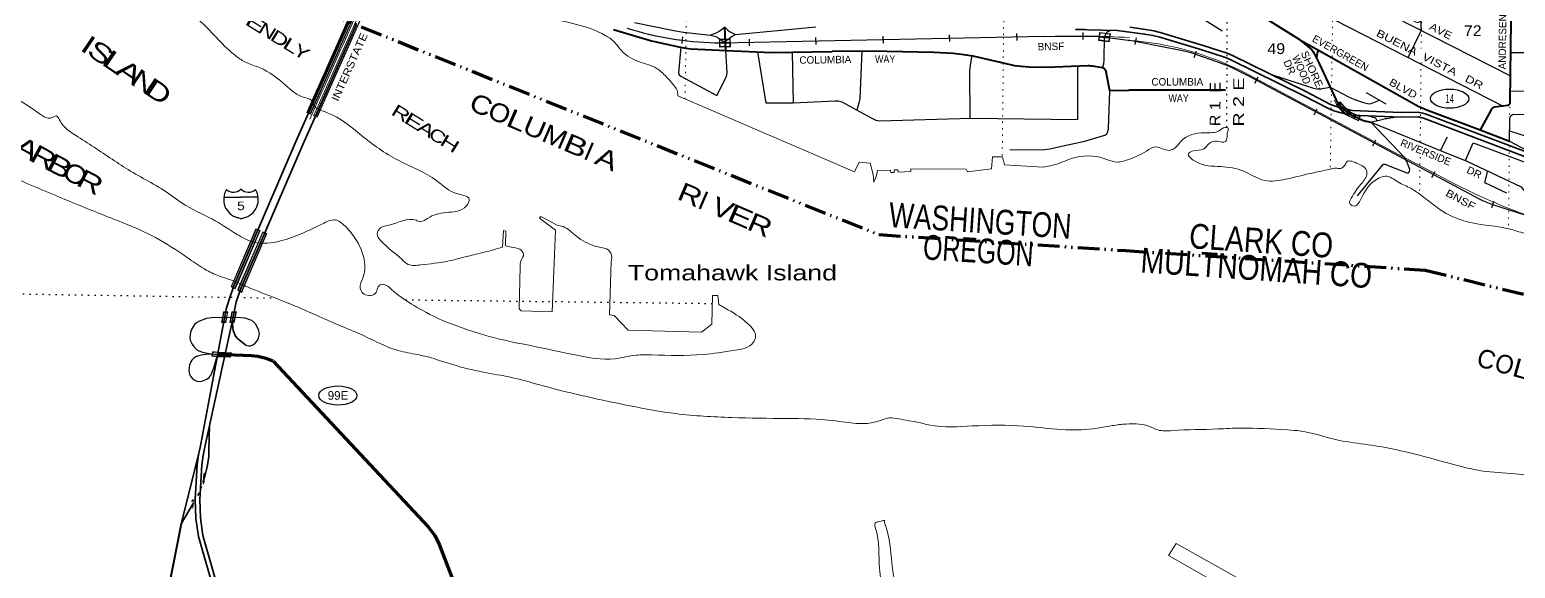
# Model space of a CAD drawing. Header units: feet. Extents: x -481249 to -254670, y -730376 to -544252.
# Drawn here: x -434086 to -410088, y -693449 to -684744 of the extents above; entities that cross this region are included whole.
import ezdxf
from ezdxf.enums import TextEntityAlignment as Align

# ---------------------------------------------------------------- set-up
doc = ezdxf.new("R2010")
doc.units = ezdxf.units.FT
doc.header["$LTSCALE"] = 70
doc.linetypes.add('DASH_DOUBLE_DOT', pattern=[9.2, 5, -1.2, 0.3, -1.2, 0.3, -1.2])
doc.linetypes.add('DOTTED', pattern=[1.5, 0.3, -1.2])
for name, color, linetype, lineweight in [('10', 7, 'DASH_DOUBLE_DOT', 70), ('15', 7, 'Continuous', 25), ('17', 7, 'Continuous', 25), ('18', 7, 'Continuous', 35), ('19', 7, 'Continuous', 25), ('23', 7, 'Continuous', 70), ('24', 7, 'Continuous', 25), ('26', 7, 'Continuous', 40), ('27', 7, 'Continuous', 13), ('29', 7, 'Continuous', 25), ('34', 7, 'Continuous', 25), ('36', 7, 'Continuous', 13), ('39', 7, 'Continuous', 13), ('41', 7, 'Continuous', 13), ('42', 7, 'Continuous', 13), ('55', 7, 'Continuous', 13), ('59', 7, 'Continuous', 13), ('6', 7, 'DOTTED', 25), ('60', 7, 'Continuous', 13), ('61', 7, 'Continuous', 13), ('7', 7, 'DOTTED', 13)]:
    doc.layers.add(name, color=color, linetype=linetype, lineweight=lineweight)
doc.layers.add('12', color=7, linetype='Continuous')
doc.layers.add('30', color=7, linetype='Continuous')

msp = doc.modelspace()

# ---------------------------------------------------------------- linework, layer by layer
at = {"layer": '10'}
for points in [[(-432912.06, -682131.71), (-432469.8, -682511.77), (-429328.42, -684455.82), (-420368.76, -688056.63), (-416379.03, -688314.25)], [(-416379.03, -688314.25), (-411544.86, -688629.75), (-407118.79, -689715.71), (-396529.38, -693086.03)]]:
    msp.add_lwpolyline(points, dxfattribs=at)
at = {"layer": '15'}
for p, q in [((-430948.78, -687452.55), (-430672.37, -687452.55)), ((-430676.07, -687321.08), (-430673.17, -687318.17)), ((-430670, -687320.55), (-430673.43, -687318.17)), ((-430672.37, -687798.13), (-430736.26, -687780.17)), ((-430672.9, -687798.39), (-430609.27, -687779.65))]:
    msp.add_line(p, q, dxfattribs=at)
msp.add_lwpolyline([(-430397.01, -687452.55), (-430672.9, -687452.55), (-430672.37, -687452.55)], dxfattribs=at)
for centre, radius, start, end in [((-430646.15, -687487.65), 306.13, 148.44436, 254.43378), ((-430794.75, -687205.05), 165.66, 227.34248, 315.8117), ((-430551.06, -687205.05), 165.66, 224.18831, 312.69403), ((-430699.66, -687487.65), 306.13, 283.08087, 31.62484)]:
    msp.add_arc(centre, radius, start, end, dxfattribs=at)
at = {"layer": '17'}
for centre in [(-411148.94, -685858.37), (-429108.19, -690656.89)]:
    msp.add_ellipse(centre, major_axis=(309.24, -1), ratio=0.500121, dxfattribs=at)
at = {"layer": '18'}
for p, q in [((-430862.86, -689102.35), (-430910.09, -689258.93)), ((-431639.66, -692730.75), (-431357.46, -691615.8))]:
    msp.add_line(p, q, dxfattribs=at)
for points in [[(-430862.86, -689102.35), (-430787.35, -688885.23), (-429780.95, -686538.44), (-428924.51, -684618.15)], [(-430749.38, -689141.82), (-430675.26, -688928.69), (-429670.88, -686586.59), (-428812.96, -684662.98)], [(-430805.73, -689418.05), (-430796.89, -689371.6), (-430789.6, -689335.23), (-430749.38, -689141.82)], [(-430083.84, -701010.29), (-430048.66, -699571.16), (-430037.78, -697648.78), (-430049.84, -697526.22), (-430074.68, -697426.15), (-431361.04, -692933.25), (-431403.95, -692641.74), (-431410.21, -692337.21), (-431378.35, -691768.92), (-431357.46, -691615.8), (-431333.76, -691495.93), (-430910.09, -689258.93)], [(-430008.86, -701012.13), (-429973.66, -699572.28), (-429962.76, -697645.3), (-429975.74, -697513.44), (-430002.2, -697406.79), (-431287.56, -692917.39), (-431329.07, -692635.48), (-431335.17, -692338.55), (-431303.63, -691776.1), (-431283.46, -691628.16), (-431260.44, -691511.79), (-430805.73, -689418.05)], [(-430596.36, -689843.14), (-430727.71, -689735.56), (-430759.76, -689696.86), (-430785.19, -689644.88), (-430797.34, -689607.28), (-430803.97, -689564.15), (-430807.57, -689489.77), (-430805.73, -689418.05)]]:
    msp.add_lwpolyline(points, dxfattribs=at)
at = {"layer": '19', "lineweight": 35}
msp.add_line((-431446.42, -692400.24), (-431639.66, -692730.75), dxfattribs=at)
at = {"layer": '19'}
for points in [[(-430596.36, -689843.14), (-430551.44, -689851.79), (-430517.89, -689851.23), (-430480.18, -689836.29), (-430443.23, -689810.15), (-430405.82, -689768.08), (-430387.24, -689731.7), (-430376.04, -689653.26), (-430387.24, -689589.76), (-430439.5, -689500.12), (-430477.08, -689461.15), (-430514.15, -689436.61), (-430603.74, -689406.73), (-430731.69, -689395.42), (-431019.53, -689399.37), (-431107.25, -689396.59), (-431227.87, -689413.2), (-431340.21, -689452.47), (-431382.09, -689476.78), (-431422.98, -689511.07), (-431466.1, -689580.74), (-431489.3, -689639.35), (-431497.05, -689720.08), (-431493.72, -689763.21), (-431463.89, -689826.24), (-431436.24, -689864.95), (-431393.14, -689912.5), (-431352.24, -689935.73), (-431295.87, -689954.53), (-431188.64, -689975.54), (-431048.87, -689991.68)], [(-431048.87, -689991.68), (-431158.71, -689988.2), (-431236.17, -689991.3), (-431285.74, -690000.6), (-431360.1, -690016.1), (-431391.08, -690025.41), (-431434.46, -690050.21), (-431468.54, -690084.31), (-431484.03, -690112.21), (-431505.72, -690161.82), (-431511.92, -690202.12), (-431515.02, -690248.63), (-431502.62, -690310.64), (-431490.23, -690344.74), (-431462.34, -690375.74), (-431431.36, -690403.65), (-431384.89, -690425.35), (-431344.61, -690431.55), (-431304.33, -690422.25), (-431226.87, -690391.24), (-431186.59, -690366.44), (-431152.51, -690323.04), (-431112.23, -690208.32), (-431047.11, -689982.43)]]:
    msp.add_lwpolyline(points, dxfattribs=at)
at = {"layer": '19', "lineweight": 35}
msp.add_lwpolyline([(-431182.82, -691143.86), (-431190.97, -691549.99), (-431190.03, -691644.09), (-431201.08, -691710.45), (-431216.56, -691807.77), (-431244.81, -691914.87), (-431280.27, -692029.26)], dxfattribs=at)
at = {"layer": '19', "linetype": 'DOTTED', "lineweight": 35}
msp.add_lwpolyline([(-431280.27, -692029.29), (-431312.73, -692134.02), (-431360.73, -692253.68), (-431446.42, -692400.24)], dxfattribs=at)
at = {"layer": '19', "lineweight": 13}
for points in [[(-431259.77, -692043.13), (-431283.11, -692087.39), (-431280.27, -692029.26), (-431280.02, -691953.95), (-431267.14, -691914.04)], [(-431458.81, -692484.48), (-431444.06, -692450.06), (-431446.42, -692400.24), (-431447.73, -692336.54), (-431474.78, -692370.15)]]:
    msp.add_lwpolyline(points, dxfattribs=at)
at = {"layer": '23', "lineweight": 35}
msp.add_line((-416516.38, -684758.39), (-416315.92, -684785.66), dxfattribs=at)
for points in [[(-416516.38, -684758.39), (-417000.21, -684744.77), (-417038.78, -684742.56), (-417050.21, -684742.45), (-417194.28, -684740.99)], [(-412733.72, -686123.41), (-412807.78, -686109.37), (-412903.48, -686087.69), (-413018.87, -686052.85), (-413104.39, -686018.82), (-413515.73, -685804.79), (-414685.08, -685229.42), (-414768.99, -685192.99), (-415149.96, -685068.7), (-415844.01, -684859.64), (-415940.3, -684836.24), (-416074.93, -684813.41), (-416315.92, -684785.66)], [(-412871.63, -686018.01), (-412884.33, -686015.13), (-412994.12, -685981.98), (-413073.14, -685950.54), (-413481.86, -685737.87), (-414653.57, -685161.34), (-414742.37, -685122.79), (-415127.51, -684997.13), (-415824.33, -684787.24), (-415925.16, -684762.74), (-416063.49, -684739.28), (-416314.47, -684704.34)], [(-405954.72, -687643.81), (-407400.79, -687211.69), (-407515.67, -687183.55), (-407586, -687171.82), (-407887.98, -687124.93), (-409368.98, -686893.86), (-409473.83, -686872.65), (-409570.61, -686844.6), (-409868.47, -686736.48), (-411545.24, -686103.96), (-411578.65, -686093.98), (-411636.25, -686080.84), (-411655.43, -686078.16), (-411932.3, -686081.42), (-412596, -686057.54), (-412716.47, -686050.35), (-412792.5, -686035.93), (-412871.63, -686018.01)], [(-405955.61, -687721.82), (-407420.46, -687284.09), (-407530.78, -687257.07), (-407597.92, -687245.87), (-407899.51, -687199.04), (-409382.2, -686967.7), (-409491.73, -686945.55), (-409593.87, -686915.95), (-409894.5, -686806.82), (-411569.24, -686175.07), (-411597.74, -686166.55), (-411649.8, -686154.67), (-411660.2, -686153.22), (-411933.21, -686156.44), (-412599.58, -686132.46), (-412725.73, -686124.93), (-412733.72, -686123.41)]]:
    msp.add_lwpolyline(points, dxfattribs=at)
at = {"layer": '23'}
for points in [[(-430154.8, -690100.65), (-430265.67, -690058.48), (-430355.04, -690036.46), (-430402.73, -690025.31), (-430501.19, -690016.39), (-431048.87, -689991.68)], [(-430154.8, -690100.65), (-427646.8, -692779.62), (-427542.76, -692917.47), (-427468.45, -693074.37), (-425643.92, -697812.22), (-425612.73, -697936.18), (-425593.71, -698088.9), (-425637.99, -701110.24)]]:
    msp.add_lwpolyline(points, dxfattribs=at)
at = {"layer": '24'}
for p, q in [((-422682.63, -684823.12), (-421387.04, -684698.53)), ((-410181.42, -686543.31), (-409700.79, -686797.35))]:
    msp.add_line(p, q, dxfattribs=at)
for points in [[(-424313.31, -684626.93), (-423679.45, -684755), (-423521.83, -684782.83), (-423087.14, -684832.75)], [(-422856.52, -684702.28), (-422915.13, -684749.2), (-422958.01, -684777.04), (-423012.48, -684804.87), (-423087.14, -684832.75)], [(-423087.14, -684832.75), (-423002.05, -684855.89), (-422963.73, -684876.71), (-422858.45, -684952.26)], [(-422858.45, -684952.26), (-422777.22, -684875.61), (-422736.66, -684848.94), (-422682.63, -684823.12)], [(-422856.52, -684702.62), (-422837.21, -684724.65), (-422800.4, -684756.16), (-422770.26, -684775.88), (-422682.63, -684823.12)], [(-416623.52, -684755.37), (-416669.05, -684775.88), (-416685.27, -684786.32), (-416699.18, -684797.91), (-416713.09, -684826.91), (-416723.97, -684864.32)], [(-414056.04, -685455.35), (-413344.63, -685689.22), (-413291.02, -685698.96), (-413249.34, -685700.76), (-413208.76, -685694.64), (-413077.49, -685672.08)], [(-412319.48, -686212.23), (-412328.04, -686193.5), (-412335.89, -686184.43), (-412342.24, -686178.09), (-412357.03, -686170.54), (-412382.1, -686161.18), (-412467.88, -686137.2)], [(-412421.36, -686236.7), (-412222.66, -686188.97), (-412185.51, -686180.2), (-412164.68, -686176.89), (-412102.48, -686170.23), (-411996.89, -686154.15)]]:
    msp.add_lwpolyline(points, dxfattribs=at)
at = {"layer": '26'}
for p, q in [((-422841.11, -685078.79), (-422856.52, -684702.81)), ((-420247.32, -685088.22), (-421120.24, -685097.18)), ((-416637.54, -685728.14), (-416332.67, -685722.23)), ((-414767.84, -685720.51), (-416332.67, -685722.23))]:
    msp.add_line(p, q, dxfattribs=at)
for points in [[(-414784.22, -684144.8), (-414742.92, -684177.05), (-414703.07, -684202.85), (-414550.5, -684292.95), (-413589.56, -684893.83)], [(-410153.98, -684153.29), (-410174.54, -685901.62), (-410176.88, -685929.47), (-410178.54, -685939.66), (-410183.91, -685950), (-410190.79, -685958.07), (-410198.57, -685963.49), (-410207.79, -685966.85), (-410424.08, -685998.54), (-410434.02, -686001.02), (-410444.3, -686004.99), (-410455.14, -686012.6), (-410464.82, -686022.59), (-410476.64, -686038.62), (-410654.6, -686364.5)], [(-424654.17, -684739.08), (-424038.93, -684922.51), (-423600.23, -685021.04), (-423488.31, -685043.44), (-423407.74, -685052.39), (-422830.27, -685079.26), (-422105.07, -685110.61), (-421120.24, -685097.18)], [(-413589.56, -684893.83), (-413565.55, -684906.05), (-413267.29, -685073.69)], [(-413589.56, -684893.83), (-413406, -685040.81), (-413376.23, -685069.79), (-413357.35, -685091.83), (-413341.53, -685115.87), (-413291.48, -685214.86)], [(-420247.32, -685088.22), (-419472.88, -685106.14), (-419166.24, -685124.06), (-418993.89, -685141.97), (-418851.66, -685166.28), (-418175.55, -685320.72), (-418068.54, -685335.16), (-417942.06, -685344.48), (-417662.43, -685347.89), (-416995.29, -685324.23), (-416969.94, -685325.04), (-416943.83, -685325.38), (-416924.25, -685328.17), (-416886.75, -685330.98), (-416827.44, -685342.17), (-416757.73, -685355.34)], [(-413291.48, -685214.86), (-413290.53, -685150.47), (-413284.29, -685122.64), (-413267.29, -685073.69)], [(-413267.29, -685073.69), (-411778.34, -685910.56), (-411643.58, -685984.32), (-411602.21, -686003.8), (-411532.28, -686032.83), (-410654.6, -686364.5), (-410181.42, -686543.31)], [(-416636.76, -685732.33), (-416688.66, -685455.26), (-416698.73, -685419.43), (-416706.57, -685393.68), (-416727.83, -685372.4), (-416757.73, -685355.34)], [(-413291.48, -685214.86), (-413247.94, -685300.97), (-412981.65, -685880.74), (-412958.75, -685913.61), (-412871.63, -686018.01)], [(-412871.63, -686018.01), (-412866.77, -686023.83), (-412812.85, -686073.09), (-412757.72, -686111.47), (-412733.72, -686123.41)], [(-412733.72, -686123.41), (-412660.45, -686159.88), (-412608.87, -686180.99), (-412554.22, -686204.07), (-412495.04, -686220.99), (-412421.36, -686236.7)], [(-431639.66, -692730.75), (-432037.94, -694755.64), (-432088.77, -696846.72), (-432060.7, -696910.88), (-431902.46, -697065.28), (-430993.3, -697542.6), (-430931.18, -697628.83), (-430883.05, -697785.21), (-430924.04, -699581.58)]]:
    msp.add_lwpolyline(points, dxfattribs=at)
at = {"layer": '29'}
for p, q in [((-410169.71, -685491.26), (-413027.57, -684032.14)), ((-421767.9, -685106.01), (-421754.02, -685928.61)), ((-409873.63, -685115.99), (-410165.33, -685118.79)), ((-412170.84, -685946.92), (-412488.67, -685765.98)), ((-411296.18, -686696.11), (-411181.01, -686478.06))]:
    msp.add_line(p, q, dxfattribs=at)
for points in [[(-413008.32, -682853.82), (-413035.71, -684530.61), (-413029.85, -684550.55), (-413021.64, -684565.79), (-413009.92, -684577.52), (-412995.16, -684587.36), (-410285.46, -685978.23)], [(-411818.28, -685191.44), (-411609.51, -684764.19), (-411600.79, -683964.11), (-411594.94, -683901.94), (-411583.21, -683836.25), (-411556.67, -683748.75), (-411477.7, -683550.65)], [(-415089.84, -684141.96), (-415131.44, -684273.57), (-415197.72, -684458.94), (-415203.94, -684493.68), (-415200.34, -684516.92), (-415188.7, -684532.38), (-415156.48, -684553.32), (-414820.86, -684764.42)], [(-416757.73, -685355.34), (-416734.03, -685294.98), (-416727.01, -685229.98), (-416723.97, -684864.32)], [(-423569.45, -685027.2), (-423605.57, -685442.63), (-423594.98, -685472.05), (-423567.51, -685494.74), (-422984.92, -685809.18), (-422831.02, -685500.22), (-422822.76, -685467.57), (-422821.05, -685442.05), (-422841.11, -685078.79)], [(-421754.02, -685928.61), (-422188.31, -685928.93), (-422322.55, -685101.21)], [(-420645.71, -685092.31), (-420677.36, -685857.63), (-420691.89, -685931.12), (-420724.79, -686042.34)], [(-417159.38, -685330.05), (-417158.8, -686199.99), (-418877.95, -686179.19), (-420358.9, -686222.39), (-420414.33, -686208.8), (-420485.02, -686172.35), (-420724.79, -686042.34)], [(-418866.49, -685162.89), (-418893.4, -685316.41), (-418906.48, -685413.11), (-418896.22, -686178.97)], [(-418253.2, -686684.12), (-417686.83, -686679.69), (-417608.61, -686666.76), (-417467.6, -686637.65), (-417042.5, -686542.85), (-416720.35, -686446.35), (-416686.43, -686427.15), (-416673, -686404.75), (-416660.37, -686344.02), (-416636.76, -685732.33)], [(-413077.49, -685672.08), (-412770.9, -685833.36), (-412667.76, -685879.41), (-412540.57, -685921.49), (-412475.5, -685938.05), (-412445.02, -685940.4), (-412414.03, -685934.66), (-412283.38, -685882.85)], [(-410172.59, -685735.78), (-408412.32, -685733.78), (-408350.47, -685741.36), (-407261.76, -685950.58)], [(-420724.79, -686042.34), (-420962.8, -685915.19), (-421025.39, -685897.53), (-421075.59, -685900.03), (-421754.02, -685928.61)], [(-412634.94, -687430.04), (-412229.36, -686928.31), (-412216.41, -686919.81), (-412197.65, -686917.47), (-411840.58, -687055.91), (-411813.12, -687055.88), (-411796.71, -687034.76), (-411791.76, -687002.37), (-411838.91, -686875.24), (-411878.21, -686807.58), (-412421.36, -686236.7)], [(-412421.36, -686236.7), (-411283.89, -686701.09), (-410869.39, -686868.93), (-409994.95, -687281.01), (-409923.55, -687375.66), (-409885.76, -687419.49), (-409843.56, -687461.71), (-409808.39, -687485.17), (-409730.08, -687527.45), (-409672.39, -687550.86), (-409581.8, -687576.82), (-408862.47, -687823.47)], [(-410181.42, -686543.31), (-410175.55, -686183.8), (-410171.93, -686156), (-410165.89, -686142.71), (-410153.81, -686130.63), (-410132.7, -686112.55), (-410115.27, -686106.63), (-409534.78, -686114.9)], [(-410892.6, -686857.99), (-410768.54, -686571.45), (-409728.19, -686961.5), (-409576.26, -687025.38), (-409497.99, -687061.63), (-408723.77, -687442.78), (-408655.45, -687447.42), (-408474.65, -687465.09), (-408217.79, -687515.47), (-407966.98, -687567.79), (-405105.62, -688437.75)], [(-410178.69, -686376.35), (-409779.74, -686507.05)], [(-410534.86, -687026.58), (-410583.41, -687211.56), (-410227.25, -687380.85)]]:
    msp.add_lwpolyline(points, dxfattribs=at)
at = {"layer": '34'}
for p, q in [((-423547.67, -684968.79), (-423534.49, -684858.84)), ((-422455.82, -685006.2), (-422458.11, -684895.48)), ((-421382.63, -684981.35), (-421384.92, -684870.63)), ((-420295.74, -684961.46), (-420298.04, -684850.74)), ((-419222.56, -684936.63), (-419224.85, -684825.91)), ((-418135.67, -684916.75), (-418137.96, -684806.03)), ((-417069.45, -684901.5), (-417067.82, -684790.78)), ((-416229.45, -684982.87), (-416208.73, -684874.22)), ((-415273.33, -685193.83), (-415237.14, -685089.3)), ((-414295.15, -685605.81), (-414243.08, -685508.22)), ((-413338.42, -686119.24), (-413286.35, -686021.65)), ((-412391.21, -686621.67), (-412339.14, -686524.08)), ((-411434.48, -687135.1), (-411382.41, -687037.51)), ((-410469.09, -687618.87), (-410433.66, -687514.08))]:
    msp.add_line(p, q, dxfattribs=at)
at = {"layer": '34', "lineweight": 13}
for p, q in [((-422943.6, -684894.7), (-422768.18, -684893.17)), ((-422942.47, -685025.23), (-422943.6, -684894.7)), ((-422909.12, -684959.4), (-417689.09, -684851.32)), ((-422767.04, -685023.7), (-422768.18, -684893.17)), ((-416819.77, -684916.52), (-416802.85, -684787.08)), ((-416802.85, -684787.08), (-416628.9, -684809.82)), ((-416645.82, -684939.25), (-416628.9, -684809.82)), ((-422942.47, -685024.7), (-422767.05, -685023.17)), ((-416819.7, -684915.99), (-416645.75, -684938.73))]:
    msp.add_line(p, q, dxfattribs=at)
at = {"layer": '34'}
for points in [[(-424434.59, -684718.97), (-424348.91, -684745.34), (-424262.32, -684769.83), (-424175.24, -684792.83), (-424087.37, -684815.02), (-423999.39, -684835.07), (-423911.42, -684853.49), (-423822.64, -684871.08), (-423733.76, -684886.53), (-423644.88, -684900.36), (-423555.06, -684912.86), (-423465.76, -684923.56), (-423376.14, -684933.29), (-423285.91, -684941.04), (-423196.21, -684947), (-423106.03, -684951.48), (-423016.04, -684954.82), (-422925.42, -684956.19), (-422910.62, -684956.25), (-422908.67, -684958.3), (-417687.65, -684850.2), (-417688.71, -684854.1), (-417404.05, -684846.83), (-417119.34, -684846.12), (-416834.46, -684850.3), (-416342.66, -684912.72), (-416318.24, -684915.51)], [(-416316.92, -684914.53), (-415541.77, -685062.4), (-415413.58, -685088.14), (-415329.1, -685113.97), (-414838.3, -685283.91), (-414754.58, -685315.74), (-414679.5, -685348.6), (-414409.11, -685483.12), (-410671.24, -687477.48), (-410617.31, -687504.18), (-410537.7, -687536.07), (-410453.32, -687566.56), (-410216.93, -687646.48), (-391705.45, -693605.76)]]:
    msp.add_lwpolyline(points, dxfattribs=at)
at = {"layer": '34', "lineweight": 13}
for points in [[(-422935.53, -684902.62), (-422776.1, -684901.23), (-422775.7, -684947.55), (-422935.14, -684948.04)], [(-416804.59, -684862.15), (-416646.43, -684882.23), (-416652.64, -684929.75), (-416810.72, -684909.09)], [(-416795.95, -684796.05), (-416637.87, -684816.71), (-416644.36, -684866.36), (-416802.52, -684846.28)], [(-422934.99, -684964.05), (-422775.56, -684963.54), (-422775.1, -685015.24), (-422934.54, -685016.63)]]:
    msp.add_lwpolyline(points, close=True, dxfattribs=at)
for points in [[(-416317.13, -684915.61), (-415541.98, -685063.48), (-415413.85, -685089.21), (-415329.44, -685115.02), (-414838.68, -685284.94), (-414755, -685316.76), (-414679.97, -685349.6), (-414409.61, -685484.1), (-410671.74, -687478.46), (-410617.76, -687505.19), (-410538.09, -687537.1), (-410453.68, -687567.6), (-410217.27, -687647.52), (-391705.79, -693606.81)], [(-414474.79, -685427.94), (-412067.12, -686711.34), (-411334.77, -687094.36)]]:
    msp.add_lwpolyline(points, dxfattribs=at)
for centre, radius, start, end in [((-422886.07, -679786.09), 5171.31, 252.56284, 269.72281), ((-417179.03, -701200.45), 16353.2, 86.98683, 91.79106), ((-416685.27, -689809.61), 4906.75, 63.19573, 85.85785), ((-406582.46, -678484.6), 9832.67, 241.1105, 250.83684)]:
    msp.add_arc(centre, radius, start, end, dxfattribs=at)
msp.add_ellipse((-569864.37, -579749.51), major_axis=(4024.64, 170906.91), ratio=0.999997, start_param=4.06284245, end_param=4.08835344, dxfattribs=at)
at = {"layer": '36'}
msp.add_lwpolyline([(-415689.17, -693243.84), (-415568.29, -693049.52), (-411561.89, -695297.52), (-409196.32, -692999.1), (-408807.11, -693252.44), (-408720.37, -693334.54), (-401411.82, -697610.91), (-401538.63, -697811.94), (-409133.05, -693339.72), (-411271.74, -695462.27), (-404867.44, -699209.15), (-405053.36, -699480.4), (-411507.48, -695688.34), (-413995.08, -698083.99), (-414146.44, -697922.23), (-412804.79, -696605.44), (-412852.6, -696556.97), (-411781.03, -695473.7)], close=True, dxfattribs=at)
at = {"layer": '39'}
for points in [[(-423616.92, -685813.4), (-420759.41, -687042.9), (-420685.43, -686886.53), (-420507.25, -686902.6), (-420463.1, -687083.05), (-420449.01, -687209.36), (-420411.03, -687115.14), (-420391.81, -687019.01), (-420178.86, -687014.94), (-420176.91, -687052.6), (-420118.71, -687052.6), (-420123.19, -687010.05), (-420062.75, -687008.94), (-420054.72, -687049.04), (-419854.53, -687033.04), (-419850.55, -686994.95), (-418955.68, -686997.11), (-418935.63, -687041.22), (-418547.28, -686995.18), (-418535.38, -686798.7), (-418371.53, -686798.41), (-418337.11, -686929.06), (-417716.49, -686963.25)], [(-426161.8, -688573.66), (-426179.42, -689253.31), (-426147.37, -689287.39), (-425644.86, -689305.53), (-425593.58, -687984.32), (-425851.95, -687791.81), (-425829.94, -687763.75), (-425565.6, -687904.13)], [(-426448.26, -688256.83), (-426432.4, -687988.18), (-426392.35, -688002.22), (-426400.23, -688232.78)], [(-424690.4, -688497.73), (-424717.93, -689349.8), (-424643.86, -689361.84), (-424417.5, -689600.47), (-423232.32, -689630.75), (-423068.24, -689502.47), (-423054.49, -689037.34), (-422967.13, -689041.43), (-422954.31, -689185.72)]]:
    msp.add_lwpolyline(points, dxfattribs=at)
for points in [[(-441960.12, -681960.04), (-441662.63, -682203.39), (-441169.92, -682592.42), (-440424.85, -683186), (-440016.25, -683538.93), (-439647.71, -683845.74), (-439149.02, -684190.67), (-438928.71, -684353.1), (-438442.06, -684647.91), (-437837.25, -685024.93), (-436992.11, -685578.43), (-436511.48, -685855.19), (-436411.37, -685869.24), (-436339.28, -685901.33), (-436146.99, -686087.82), (-435926.65, -686294.36), (-435401.93, -686661.35), (-434424.71, -687104.6), (-433567.67, -687465.63), (-432776.71, -687786.56), (-432053.82, -688103.46), (-431541.13, -688426.33), (-431274.77, -688602.81), (-431058.49, -688713.12), (-430811.23, -688797.15), (-430568.07, -688901.1), (-430108.26, -689084.67), (-429396.48, -689385.05), (-429132.15, -689501.38), (-428767.71, -689653.82), (-428092.89, -689940.63), (-427776.54, -690002.84), (-427197.88, -690173.36), (-426699.32, -690289.73), (-426266.85, -690374.02), (-425768.29, -690506.43), (-425085.52, -690674.96), (-424388.76, -690823.45), (-423647.96, -690949.89), (-422747.04, -691012.2), (-421856.17, -691028.4), (-421097.4, -691062.62), (-420378.7, -691072.77), (-420230.58, -691024.68), (-419932.27, -691054.81), (-419748.07, -691086.92), (-419541.84, -691135.07), (-418857.17, -691149.23), (-418028.36, -691151.38), (-417413.72, -691207.63), (-416907.24, -691193.69), (-416647.01, -691151.63), (-416431.66, -691120.24)], [(-440296.9, -681993.53), (-439582.36, -682620.77), (-439366.06, -682759.15), (-439287.94, -682847.38), (-439175.8, -682889.5), (-439071.65, -682983.75), (-438358.66, -683481.09), (-438062.24, -683713.7), (-437795.89, -683858.1), (-437701.75, -683938.32), (-437581.58, -684038.58), (-437489.5, -684020.55), (-437399.42, -683998.52), (-437175.17, -684066.72), (-436722.6, -684279.32), (-436101.8, -684608.23), (-435651.21, -684866.94), (-435300.76, -685065.49), (-435006.34, -685288.08), (-434493.59, -685715.21), (-433934.82, -686096.24), (-433762.61, -686174.46), (-433736.59, -686170.45), (-433656.53, -686138.39), (-433604.44, -686200.55), (-433546.33, -686292.79), (-433346.04, -686449.2), (-432753.24, -686838.25), (-432456.84, -687028.77), (-431805.98, -687415.83), (-431623.72, -687548.18), (-431141.1, -687802.89), (-430735.01, -688051.5), (-430466.38, -688176.92), (-430036.57, -688159), (-429331.3, -687869.38), (-429125.12, -687823.3), (-429039.01, -687875.44), (-428836.68, -688104.03), (-428676.29, -688499.02), (-428704.17, -688755.64), (-428748.12, -688918.03), (-428702.03, -689002.24), (-428607.91, -689040.35), (-428503.83, -689006.29), (-428465.84, -688924.1), (-428439.84, -688877.99), (-428367.78, -688859.96), (-428239.61, -688942.18), (-427923.17, -689172.8), (-427520.64, -689395.41), (-427150.2, -689543.84), (-426593.55, -689720.37), (-425972.87, -689854.81), (-425272.1, -690001.29), (-424629.43, -690061.55), (-424291.14, -690005.47), (-424038.89, -690001.51), (-423212.09, -689993.64), (-422693.62, -689925.57), (-422397.41, -689801.32), (-422361.42, -689711.1), (-422495.69, -689484.53), (-422852.96, -689242.99), (-422954.31, -689185.72)], [(-426448.26, -688256.83), (-426744.5, -688340.99), (-427012.72, -688407.1), (-427332.99, -688485.23), (-427769.38, -688545.3), (-427969.58, -688537.24), (-428075.73, -688453.02), (-428412.23, -688156.24), (-428472.36, -688041.95), (-428420.36, -687947.73), (-428282.26, -687901.64), (-427843.87, -687823.53), (-427765.78, -687845.6), (-427659.71, -687793.49), (-427361.47, -687699.31), (-427029.21, -687589.11), (-426985.23, -687484.86), (-427167.46, -687398.62), (-427515.93, -687182.03), (-428134.72, -686853.12), (-428727.53, -686452.04), (-429280.29, -686085.04), (-429498.57, -685958.7), (-429540.66, -685882.51), (-429650.79, -685838.38), (-429947.19, -685645.86), (-430373.78, -685357.08), (-430588.03, -685274.84), (-430750.25, -685172.56), (-431319.13, -684617.11), (-431739.73, -684294.25), (-431984.07, -684119.78), (-432292.53, -683837.04), (-432705.08, -683586.35), (-432795.18, -683566.29), (-432845.19, -683630.44), (-432791.04, -683802.87), (-432706.82, -684041.46), (-432756.81, -684139.69), (-432940.94, -684223.86), (-433073.08, -684213.81), (-433187.3, -684025.34), (-433303.54, -683794.75), (-433233.58, -683614.33), (-433157.56, -683524.12), (-433117.56, -683457.97), (-433157.64, -683393.8), (-433285.8, -683325.62), (-433566.23, -683060.92), (-433958.82, -682699.97), (-434034.91, -682673.9), (-434129, -682671.88), (-434239.16, -682587.65), (-434330.7, -682342.15), (-434429.41, -682102.25)], [(-428649.2, -683460.78), (-428503.05, -683464.81), (-428384.9, -683526.98), (-428232.74, -683547.06), (-428050.5, -683655.36), (-427806.19, -683783.71), (-427634, -683807.8), (-427471.78, -683924.11), (-427091.31, -684086.58), (-426614.75, -684261.09), (-425743.73, -684543.93), (-424788.63, -684834.81), (-424642.42, -684941.09), (-424522.22, -685087.47), (-424221.82, -685267.96), (-423959.51, -685368.25), (-423805.28, -685502.61), (-423669.06, -685657.01), (-423622.97, -685735.21), (-423616.92, -685813.4)], [(-416353.17, -686849.42), (-416044.31, -686705.49), (-415890.58, -686637.21), (-415680, -686694.6), (-415554.26, -686625.62), (-415482.09, -686539.26), (-415106.79, -686408.42), (-414869.96, -686376.3), (-414772.66, -686324.64), (-414725.04, -686339.86), (-414736.48, -686397.69), (-414742.58, -686481.7), (-414768.37, -686553.2), (-414902.2, -686545.82), (-415039.28, -686588.47), (-415125.44, -686674.48), (-415292.15, -686702.35), (-415367.32, -686748.55), (-415270.17, -686863.22), (-414844.45, -686956.08), (-414474.3, -687031.51), (-414135.98, -687180.29), (-413797.46, -687160.75), (-413310.56, -687046.74), (-413067.24, -686994.74), (-412990.93, -686982.63), (-412906.97, -686984.74), (-412864.35, -686959.76), (-412822.81, -686898.68), (-412796.08, -686869.3), (-412752, -686866.4), (-412666.65, -686892.59), (-412613.28, -686917.98), (-412591.54, -686928.54), (-412495.44, -687005.11), (-412485.5, -687087.52), (-412583.36, -687241.36), (-412736.99, -687465.95), (-412761.08, -687549.51), (-412712.15, -687592.82), (-412556.08, -687430.42), (-412284.81, -687140.66), (-412188.06, -687111.03), (-411984.37, -687204.32), (-411774.94, -687307.78), (-411603.83, -687424.3), (-411139.84, -687746.57), (-410778.84, -687867.87), (-410222.98, -687955.98), (-409966.77, -688028.55), (-409350.66, -688266.48), (-409208.84, -688354.21), (-408569.09, -688606.75), (-407947.28, -688856.84), (-407590.72, -689076.22), (-407398.43, -689145.18), (-407195.19, -689176.34), (-406922.88, -689165.15), (-406674.01, -689211.48), (-405743.62, -689439.27), (-405678.2, -689543.12), (-405708.84, -689648.55), (-405702.1, -689698.82), (-405613.44, -689592.84), (-405567.26, -689505.83), (-405437.13, -689501.08), (-405105.56, -689599.59), (-404705.68, -689765.95), (-404157.72, -689930.02), (-403601.02, -690064.25), (-402864.97, -690305.19), (-401878.01, -690590.51), (-401485.27, -690722.62), (-401163.85, -690826.89), (-401073.4, -690889.28), (-400625.34, -691048.84), (-400232.4, -691172.94), (-400036.16, -691244), (-399560.02, -691400.25), (-399087.92, -691558.41), (-398903.23, -691691.3), (-398564.66, -691830.07), (-398433.83, -691877.44), (-398182.72, -691993.97), (-397843.05, -692088.68), (-397568.26, -692217.83), (-397070.43, -692386.65), (-396217.29, -692664.59), (-396059.68, -692760.74), (-395952.68, -692801.5), (-395802.16, -692701.08)], [(-417716.49, -686963.25), (-417478.29, -686911.17), (-417328.17, -686851.05), (-416777.66, -686811.05), (-416683.55, -686843.14), (-416515.36, -686883.27), (-416479.33, -686881.27), (-416352.92, -686849.36)], [(-448396.56, -687359.98), (-448113.89, -687424.93), (-447645.24, -687753.81), (-447406.88, -687972.39), (-447284.74, -688006.49), (-447222.69, -687996.48), (-447222.71, -687952.37), (-447370.95, -687795.97), (-447839.63, -687408.94), (-448220.2, -687064.03), (-448220.25, -686985.84), (-448176.21, -686973.82), (-448072.07, -687038), (-447645.43, -687431.03), (-447192.76, -687824.07), (-446886.34, -688032.63), (-446563.96, -688148.97), (-446283.64, -688223.2), (-445913.23, -688301.46), (-445662.95, -688359.64), (-445514.74, -688471.94), (-445338.45, -688674.47), (-445098.03, -689005.31), (-444891.7, -689217.87), (-444655.38, -689382.31), (-444350.98, -689546.77), (-443840.41, -689667.15), (-443281.83, -689741.43), (-442979.49, -689815.67), (-442723.15, -689972.09), (-442382.68, -690208.73), (-442180.39, -690361.13), (-441978.15, -690441.37), (-441643.78, -690511.6), (-440933.02, -690621.99), (-440582.63, -690710.27), (-440348.33, -690822.59), (-440132.03, -690981.01), (-439869.67, -691167.51), (-439563.23, -691398.13), (-439156.68, -691674.87), (-438888.31, -691861.37), (-438688.03, -691993.73), (-438371.65, -692118.09), (-438159.4, -692198.32), (-437776.91, -692386.85), (-437516.61, -692467.09), (-437082.16, -692511.28), (-436657.77, -692483.29), (-436571.69, -692477.29), (-436539.63, -692521.4), (-436531.55, -692635.68), (-436435.33, -692860.24), (-436327.16, -692970.53), (-436124.94, -693004.65), (-435958.77, -693028.74), (-435668.41, -693153.09), (-435023.62, -693437.9), (-434557.02, -693672.55), (-434162.5, -693907.2), (-433964.26, -693995.45), (-433429.6, -694234.12), (-433119.2, -694396.57), (-432975.05, -694420.66), (-432568.69, -694352.56), (-432240.37, -694356.63), (-432162.26, -694406.77), (-432166.19, -694525.06), (-432252.23, -694605.24), (-432426.39, -694619.24), (-432656.66, -694547.02), (-432804.83, -694506.9), (-432842.86, -694516.91), (-432820.8, -694591.1), (-432616.54, -694689.37), (-432316.16, -694833.78), (-432135.96, -694883.93), (-431945.75, -694916.05), (-431625.36, -695050.43), (-431367, -695232.92), (-431148.72, -695357.26), (-430918.47, -695405.42), (-430319.89, -695391.49), (-430051.59, -695451.69), (-429775.27, -695547.97), (-429374.72, -695816.7), (-429132.37, -696003.19), (-428912.15, -696023.28), (-428565.87, -695919.09), (-428331.64, -695923.14), (-428085.35, -696001.38)], [(-424690.4, -688497.73), (-424696.49, -688357.39), (-424756.59, -688293.23), (-424856.7, -688263.13), (-424952.81, -688241.06), (-425253.2, -688080.62), (-425469.5, -687926.21), (-425565.6, -687904.13)], [(-426161.8, -688573.66), (-426153.75, -688487.12), (-426107.86, -688371.17), (-426169.97, -688292.97), (-426304.12, -688260.87), (-426400.23, -688232.78)], [(-428085.35, -696001.38), (-427820.98, -696191.89), (-427274.2, -696617.02), (-427063.96, -696677.2), (-426841.82, -696544.92), (-426619.75, -696300.37), (-426453.66, -696168.07), (-426289.51, -696150.06), (-425971.14, -696252.37), (-425658.72, -696460.93), (-425298.26, -696635.42), (-424525.3, -696992.42), (-424242.94, -697132.82), (-423530.06, -697461.74), (-423205.66, -697600.14), (-422823.26, -697652.33), (-422553.04, -697570.18), (-422278.91, -697333.66), (-422196.9, -697215.38), (-422132.84, -697203.37), (-422010.7, -697239.48), (-422024.65, -697349.74), (-422122.64, -697536.18), (-422302.71, -697716.58), (-422604.97, -697784.7), (-423057.38, -697832.73), (-423371.73, -697762.5), (-423776.23, -697586), (-424577.23, -697200.92), (-425400.26, -696815.84), (-425782.75, -696605.26), (-426031.12, -696398.71), (-426189.31, -696334.53), (-426367.49, -696314.45), (-426467.51, -696450.76), (-426675.6, -696657.22), (-426877.71, -696803.54), (-427117.9, -696871.67), (-427386.21, -696791.42), (-427738.71, -696530.73), (-428163.31, -696211.88), (-428413.61, -696105.57), (-428593.78, -696119.57), (-428847.99, -696191.7), (-429094.21, -696223.74), (-429272.42, -696167.57), (-429650.93, -695920.9), (-430009.41, -695698.3), (-430245.68, -695620.06), (-430447.89, -695601.98), (-430696.14, -695597.93), (-430966.43, -695545.75), (-431332.87, -695411.36), (-431851.52, -695154.64), (-432043.76, -695070.4), (-432346.1, -694988.15), (-432648.46, -694873.82), (-432978.88, -694705.35), (-433305.32, -694508.81), (-433950.1, -694238.04), (-434224.43, -694135.74), (-434482.77, -693989.34), (-434851.24, -693792.79), (-435648.27, -693355.59), (-435830.48, -693309.44), (-435914.58, -693269.33), (-436096.79, -693227.2), (-436539.26, -693160.95), (-436829.55, -693144.86), (-437001.73, -693130.8), (-437189.95, -693052.57), (-437694.57, -692843.98), (-438004.94, -692727.64), (-438499.53, -692545.11), (-438950.11, -692298.43), (-439392.74, -691955.51), (-439785.35, -691572.51), (-440061.8, -691255.69), (-440268.13, -691039.13), (-440436.34, -690952.89), (-440736.7, -690838.55), (-441691.74, -690667.97), (-441976.05, -690605.77), (-442280.43, -690455.35), (-442881.28, -690008.15), (-443157.59, -689933.92), (-443746.22, -689851.62), (-444298.84, -689697.14), (-444761.41, -689506.59), (-445001.76, -689302.05), (-445398.41, -688846.88)], [(-416431.66, -691120.24), (-416007.48, -691153.15), (-415860.96, -691212.94), (-415625.19, -691222.87), (-414894.47, -691197.16), (-414516.07, -691182.62), (-413768.76, -691213.43), (-413551.18, -691230.92), (-412988.58, -691369.31), (-412520.38, -691443.2), (-411634.76, -691621.77), (-410901.6, -691818.55), (-410557.24, -691885.32), (-410028.22, -691926.67), (-409533.24, -692049.33), (-409120.26, -692252.09), (-408505.85, -692558.1), (-407748.97, -693005.97), (-407088.59, -693393.3), (-406908.44, -693467.96), (-406716.59, -693554.95), (-406538.99, -693651.59), (-406092.49, -693953.39), (-405825.79, -694086.34), (-405578.37, -694190.75), (-404989.95, -694576.27), (-404427.91, -694897), (-403853.18, -695189.99), (-403469.64, -695450.13), (-403093.4, -695682.02), (-402715.56, -695929.99), (-402184.51, -696290.02), (-401922.31, -696523.05), (-401409.1, -696956.78), (-400509.61, -697700.81), (-400210.47, -697896.69), (-399954.57, -698061.44), (-399597.27, -698330.93), (-399407.68, -698588.19), (-399120.99, -698801.8), (-398552.96, -699202.84), (-397925.42, -699783.73), (-397845.32, -699940.04), (-397712.84, -700001.49), (-397587.46, -700106.84), (-397131.57, -700593.23), (-396378.45, -701191.3), (-395788.08, -701659.03), (-395258.28, -702069.13), (-394256.98, -702661.41), (-393886.04, -702784.96), (-393581.8, -702936.89), (-392901.03, -703308.7), (-392475.37, -703563.88), (-391725.43, -703969.49), (-391284.42, -704170.95), (-390730.17, -704323.15), (-390430.18, -704404.84), (-389952.09, -704482.98), (-388996.6, -704667.32), (-388519.6, -704709.37), (-388238.21, -704814.63), (-387736.73, -704997.57), (-386640.48, -705391.85), (-385871, -705655.67), (-385333.09, -705821.49), (-384634.65, -705913.8)], [(-422118.95, -696992.86), (-421996.96, -696768.33), (-421750.88, -696493.71), (-421306.68, -696106.85), (-420992.53, -695838.25), (-420576.39, -695375.2), (-420392.38, -695076.51), (-420272.43, -694789.83), (-420238.69, -694288.62), (-420359.3, -693448.55), (-420425.75, -692784.93), (-420427.79, -692718.76), (-420415.78, -692708.74), (-420333.71, -692686.7), (-420279.67, -692678.69), (-420275.65, -692702.75), (-420257.59, -692772.93), (-420157.15, -693360.37), (-420058.66, -694046.06), (-420044.36, -694527.23), (-420150.28, -694852), (-420350.19, -695339.15), (-420712.26, -695818.25), (-421032.39, -696138.97), (-421512.63, -696529.84), (-421772.72, -696806.47), (-421868.72, -696976.86), (-421918.73, -697043.01), (-421988.79, -697063.05), (-422020.82, -697059.04), (-422118.95, -696992.86)]]:
    msp.add_spline(points, degree=3, dxfattribs=at)
at = {"layer": '55'}
for p, q in [((-428396.11, -683350.42), (-429610.65, -686079.92)), ((-428334.76, -683377.77), (-429549.34, -686107.23)), ((-428228.01, -683429.41), (-429441.89, -686160.03)), ((-429549.34, -686107.23), (-429610.65, -686079.92)), ((-429441.89, -686160.03), (-429505, -686131.93)), ((-430431.49, -687960.25), (-430362.95, -687990.73)), ((-430321.7, -688009.07), (-430253.16, -688039.55)), ((-430832.48, -688900.83), (-430764.84, -688934.67)), ((-430724.13, -688955.04), (-430656.49, -688988.89)), ((-430986.44, -689473.97), (-430954.6, -689305.88)), ((-430954.6, -689305.88), (-430883.36, -689305.88)), ((-430915.19, -689473.97), (-430883.36, -689305.88)), ((-430853.69, -689473.97), (-430839.93, -689410.62)), ((-430819.41, -689305.88), (-430747.75, -689305.88)), ((-430757.58, -689313.88), (-430812.86, -689313.88)), ((-430782.06, -689473.97), (-430771.53, -689425.48)), ((-430986.44, -689473.97), (-430915.19, -689473.97)), ((-430853.69, -689473.97), (-430782.06, -689473.97)), ((-431128.46, -689944.74), (-431142.14, -690018.65)), ((-431142.14, -690018.65), (-431051.86, -690029.08)), ((-431128.46, -689944.74), (-431045.88, -689954.28)), ((-430826.95, -689964.16), (-431045.88, -689954.28))]:
    msp.add_line(p, q, dxfattribs=at)
for points in [[(-428392.05, -683360.98), (-428345.31, -683381.82), (-429553.39, -686096.66), (-429600.09, -686075.86)], [(-428281.71, -683414.22), (-429494.42, -686127.88), (-429445.95, -686149.46), (-428238.56, -683433.45)], [(-430947.97, -689313.88), (-430893.02, -689313.88), (-430921.82, -689465.97), (-430976.78, -689465.97)], [(-431046.59, -689962.25), (-431121.95, -689953.55), (-431132.71, -690011.68), (-431051.15, -690021.11), (-430847.33, -690030.31), (-430836.49, -689971.74)]]:
    msp.add_lwpolyline(points, close=True, dxfattribs=at)
for points in [[(-430832.48, -688900.83), (-430822.34, -688871.66), (-430431.49, -687960.25)], [(-430822.61, -688896.82), (-430814.88, -688874.55), (-430427.33, -687970.84), (-430373.41, -687994.82)], [(-430373.41, -687994.82), (-430759.82, -688895.91), (-430769.4, -688923.44), (-430822.61, -688896.82)], [(-430764.84, -688934.67), (-430752.36, -688898.8), (-430362.95, -687990.73)], [(-430724.13, -688955.04), (-430710.25, -688915.12), (-430321.7, -688009.07)], [(-430714.26, -688951.02), (-430702.79, -688918.01), (-430317.54, -688019.66), (-430263.62, -688043.64)], [(-430263.62, -688043.64), (-430647.73, -688939.37), (-430661.05, -688977.65), (-430714.26, -688951.02)], [(-430656.49, -688988.89), (-430640.27, -688942.26), (-430253.16, -688039.55)], [(-430947.97, -689313.88), (-430893.02, -689313.88), (-430947.97, -689313.88)], [(-430812.86, -689313.88), (-430823.39, -689366.42), (-430832.18, -689412.64), (-430843.76, -689465.97), (-430788.51, -689465.97), (-430779.28, -689423.46)], [(-430840.11, -689411.51), (-430831.24, -689364.89), (-430819.41, -689305.88)], [(-430779.28, -689423.46), (-430770.39, -689376.78), (-430763.15, -689340.63), (-430757.58, -689313.88)], [(-430771.35, -689424.59), (-430762.54, -689378.31), (-430755.31, -689342.23), (-430747.75, -689305.88)], [(-430826.95, -689964.16), (-430840.73, -690038.61), (-431051.86, -690029.08)]]:
    msp.add_lwpolyline(points, dxfattribs=at)
for centre, major_axis, ratio, start_param, end_param in [((-1966783.95, 894.2), (138261.2, 1678468.04), 0.999697, 4.3743924, 4.37616633), ((294080.31, -1007384.28), (5533.17, -791742), 0.999939, 4.28387463, 4.28768929)]:
    msp.add_ellipse(centre, major_axis=major_axis, ratio=ratio, start_param=start_param, end_param=end_param, dxfattribs=at)
at = {"layer": '59'}
for p, q in [((-412966.36, -685954.61), (-412918.54, -685919.82)), ((-412591.13, -686149.04), (-412622.63, -686217.1))]:
    msp.add_line(p, q, dxfattribs=at)
for points in [[(-412591.13, -686149.04), (-412733.31, -686083.25), (-412755.31, -686070.53), (-412787.32, -686046.36), (-412852.34, -685986.72), (-412917.19, -685908.95), (-412978.16, -685953.31)], [(-412622.63, -686217.1), (-412773.29, -686147.39), (-412807.25, -686126.12), (-412854.36, -686089.86), (-412905.26, -686040.36), (-412977.88, -685953.28)], [(-412626.53, -686206.48), (-412769.47, -686140.34), (-412802.68, -686119.54), (-412849.11, -686083.8), (-412899.38, -686034.92), (-412966.36, -685954.61)], [(-412918.54, -685919.82), (-412858.14, -685992.25), (-412792.45, -686052.51), (-412759.74, -686077.21), (-412737, -686090.36), (-412601.75, -686152.94), (-412626.53, -686206.48)]]:
    msp.add_lwpolyline(points, dxfattribs=at)
at = {"layer": '6'}
for p, q in [((-414745.81, -686325.1), (-414739.21, -682462.6)), ((-445219.45, -688839.75), (-430118.97, -689080.3)), ((-428013.7, -689109.39), (-423058.36, -689168.14))]:
    msp.add_line(p, q, dxfattribs=at)
at = {"layer": '60'}
msp.add_arc((-412506.34, -685671.9), 546.35, 202.58035, 238.06848, dxfattribs=at)
at = {"layer": '61', "linetype": 'DOTTED', "lineweight": 100}
msp.add_arc((-412407.74, -685560.92), 650.76, 215.79372, 252.27788, dxfattribs=at)
at = {"layer": '7'}
for p, q in [((-413004.54, -682493.45), (-413043.71, -684922.02)), ((-411579.79, -682518.69), (-411607.3, -685045.51)), ((-423498.7, -685864.27), (-423471.79, -684087.9)), ((-413047.53, -685158.98), (-413077.17, -686996.84)), ((-411609.81, -685275.66), (-411623.93, -686572.65)), ((-411626.43, -686802.59), (-411632.98, -687404.07))]:
    msp.add_line(p, q, dxfattribs=at)
for points in [[(-418326.99, -682398.4), (-418354.42, -684864.01), (-418375.94, -686798.42)], [(-410123.52, -682544.39), (-410150.26, -683366.79), (-410197.41, -687962.23)]]:
    msp.add_lwpolyline(points, dxfattribs=at)

# ---------------------------------------------------------------- texts
at = {"layer": '10'}
for s, rotation, width, p in [('WASHINGTON', 356.288, 0.8, (-420216.91, -687933.28)), ('OREGON', 356.287, 0.75, (-419664.64, -688454.21))]:
    msp.add_text(s, height=400.5, rotation=rotation, dxfattribs=dict(at, width=width)).set_placement(p)
at = {"layer": '12', "width": 0.85}
for s, p in [('CLARK CO', (-415366.34, -688273.2)), ('MULTNOMAH CO', (-416149.56, -688665.93))]:
    msp.add_text(s, height=400.5, rotation=356.044, dxfattribs=at).set_placement(p)
at = {"layer": '15', "width": 1.15}
msp.add_text('INTERSTATE', height=123.9, rotation=66.033, dxfattribs=at).set_placement((-429103.15, -685912.4))
at = {"layer": '15', "width": 1.2}
msp.add_text(' 5 ', height=140, dxfattribs=at).set_placement((-430673.45, -687660.66), align=Align.CENTER)
at = {"layer": '17', "width": 0.6}
msp.add_text('14', height=140, dxfattribs=at).set_placement((-411146.23, -685926.68), align=Align.CENTER)
at = {"layer": '17'}
msp.add_text('99E', height=140, dxfattribs=at).set_placement((-429105.48, -690725.2), align=Align.CENTER)
at = {"layer": '27'}
for s, rotation, p in [('ANDRESEN', 89.412, (-410240.28, -685385.73)), ('EVERGREEN', 330.661, (-413379.8, -684925.79)), ('COLUMBIA', 0.781, (-421651.68, -685294.45)), ('COLUMBIA', 359.922, (-415966.22, -685645.58))]:
    msp.add_text(s, height=120, rotation=rotation, dxfattribs=at).set_placement(p)
for s, rotation, width, p in [('WOOD', 294.203, 0.95, (-413696.77, -685190.81)), ('SHORE-', 294.203, 1.1, (-413554.99, -685119.88)), ('WAY', 0.588, 0.9, (-420430.33, -685280.1)), ('DR', 294.203, 1.05, (-413838.55, -685261.74)), ('BLVD', 330.662, 1.15, (-412137.06, -685628.64)), ('WAY', 359.922, 0.9, (-415690.49, -685909.62))]:
    msp.add_text(s, height=120, rotation=rotation, dxfattribs=dict(at, width=width)).set_placement(p)
at = {"layer": '30'}
for s, rotation, width, p in [('HIGHLAND   AVE', 332.953, 1.2, (-412518.53, -684207.06)), ('BUENA  VISTA   DR', 332.829, 1.3, (-412346.15, -684838.01)), ('DR', 334.768, 1.05, (-410885.74, -687052.71))]:
    msp.add_text(s, height=120, rotation=rotation, dxfattribs=dict(at, width=width)).set_placement(p)
msp.add_text('RIVERSIDE', height=120, rotation=337.791, dxfattribs=at).set_placement((-411955.53, -686617.33))
at = {"layer": '34'}
msp.add_text('BNSF', height=120.1, rotation=1.186, dxfattribs=at).set_placement((-417801.12, -685078.82))
at = {"layer": '34', "width": 1.2}
msp.add_text('BNSF', height=120, rotation=331.918, dxfattribs=at).set_placement((-411224.75, -687422.21))
at = {"layer": '41'}
for s, height, rotation, width, p in [('E', 200.2, 328.226, 1.7, (-430625, -684646.73)), ('N', 200.2, 328.226, 1.4, (-430413.56, -684777.7)), ('D', 200.2, 328.226, 1.45, (-430218.21, -684898.7)), ('L', 200.2, 328.226, 1.6, (-430017.48, -685023.03)), ('Y', 200.2, 328.226, 1.4, (-429854.3, -685124.12)), ('C', 300.4, 336.746, 1.2, (-427011.05, -686029.11)), ('R', 200.2, 328.225, 1.5, (-428264.01, -686104.61)), ('E', 200.2, 328.225, 1.7, (-428057.93, -686232.27)), ('O', 300.4, 336.746, 1.1, (-426711.75, -686157.73)), ('L', 300.4, 336.746, 1.35, (-426412.44, -686286.33)), ('A', 200.2, 328.225, 1.5, (-427846.48, -686363.23)), ('U', 300.4, 336.746, 1.2, (-426147.9, -686400.02)), ('M', 300.4, 336.746, 1.15, (-425835.56, -686534.24)), ('C', 200.2, 328.225, 1.35, (-427661.86, -686477.6)), ('H', 200.2, 328.225, 1.55, (-427477.22, -686591.97)), ('B', 300.3, 336.746, 1.4, (-425492.78, -686681.51)), ('A', 300.3, 336.745, 1.3, (-424981.08, -686901.42)), ('R', 300.3, 336.745, 1.3, (-423646.97, -687474.73)), ('V', 300.3, 336.745, 1.25, (-423102.66, -687708.17)), ('E', 300.3, 336.745, 1.45, (-422840.32, -687821.37)), ('R', 300.3, 336.745, 1.3, (-422518.06, -687963.82)), ('O', 300.3, 344.577, 0.95, (-410443.18, -690254.95)), ('L', 300.3, 344.577, 1.15, (-410153.28, -690334.93))]:
    msp.add_text(s, height=height, rotation=rotation, dxfattribs=dict(at, width=width)).set_placement(p)
for s, rotation, width, p in [('A', 331.328, 1.4, (-434201.29, -686797.86)), ('R', 331.328, 1.4, (-433929.97, -686944.57)), ('B', 332.548, 1.5, (-433667.39, -687083.09)), ('O', 332.548, 1.2, (-433418.14, -687212.41)), ('R', 332.548, 1.4, (-433175.47, -687340.63))]:
    msp.add_text(s, height=300.3, rotation=rotation, dxfattribs=dict(at, width=width)).set_placement(p, align=Align.CENTER)
for s, rotation, p in [('I', 336.746, (-425158.71, -686825.09)), ('I', 336.745, (-423312.91, -687618.29)), ('C', 344.577, (-410733.09, -690174.97))]:
    msp.add_text(s, height=300.3, rotation=rotation, dxfattribs=at).set_placement(p)
at = {"layer": '42'}
for s, width, p in [('I', 1.45, (-433221.08, -685107.75)), ('S', 1.45, (-433023.25, -685241.1)), ('L', 1.65, (-432794.09, -685395.59)), ('A', 1.5, (-432560.01, -685553.39)), ('N', 1.35, (-432321.07, -685714.48)), ('D', 1.35, (-432086.03, -685872.93))]:
    msp.add_text(s, height=300, rotation=326.015, dxfattribs=dict(at, width=width)).set_placement(p, align=Align.CENTER)
at = {"layer": '42', "width": 1.3}
msp.add_text('Tomahawk Island', height=247.9, dxfattribs=at).set_placement((-424422.55, -688795.35))
at = {"layer": '6'}
for s, width, p in [('R 1  E', 1.1, (-414850.25, -686302.73)), ('R 2 E', 1.35, (-414470.57, -686308.09))]:
    msp.add_text(s, height=175, rotation=89.902, dxfattribs=dict(at, width=width)).set_placement(p)
at = {"layer": '7', "width": 1.1}
for s, p in [('72', (-410918.2, -684848.06)), ('49', (-414091.98, -685137.41))]:
    msp.add_text(s, height=175, dxfattribs=at).set_placement(p)

doc.saveas('drawing.dxf')
